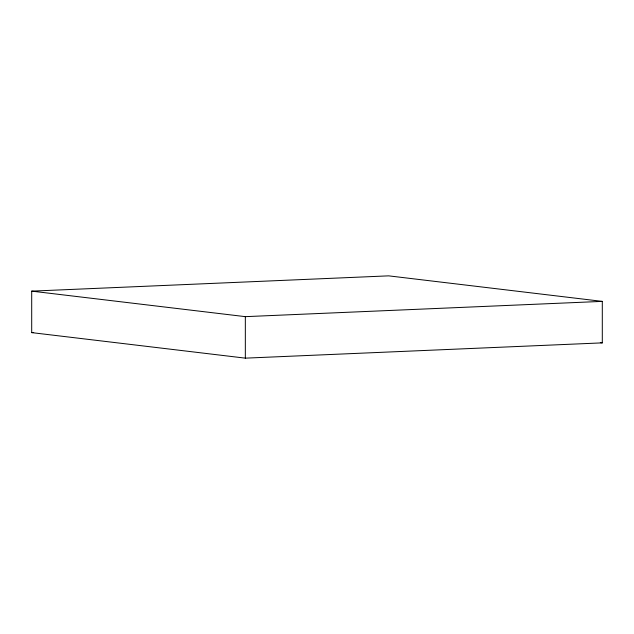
<?xml version="1.0" encoding="UTF-8"?>
<svg xmlns="http://www.w3.org/2000/svg" width="634" height="634" viewBox="0 0 634 634"><rect width="100%" height="100%" fill="white"/><g stroke="black" fill="none" stroke-linecap="round" stroke-linejoin="round"><path stroke-width="0.95" d="M31.7 291.133L388.666 275.853L602.3 301.38L602.3 342.867L245.334 358.147L31.7 332.62L31.7 291.133L245.334 316.651L602.3 301.38M31.7 332.62L33.681 332.541M600.343 342.637L602.3 342.867M245.334 316.651L245.334 358.147"/></g></svg>
